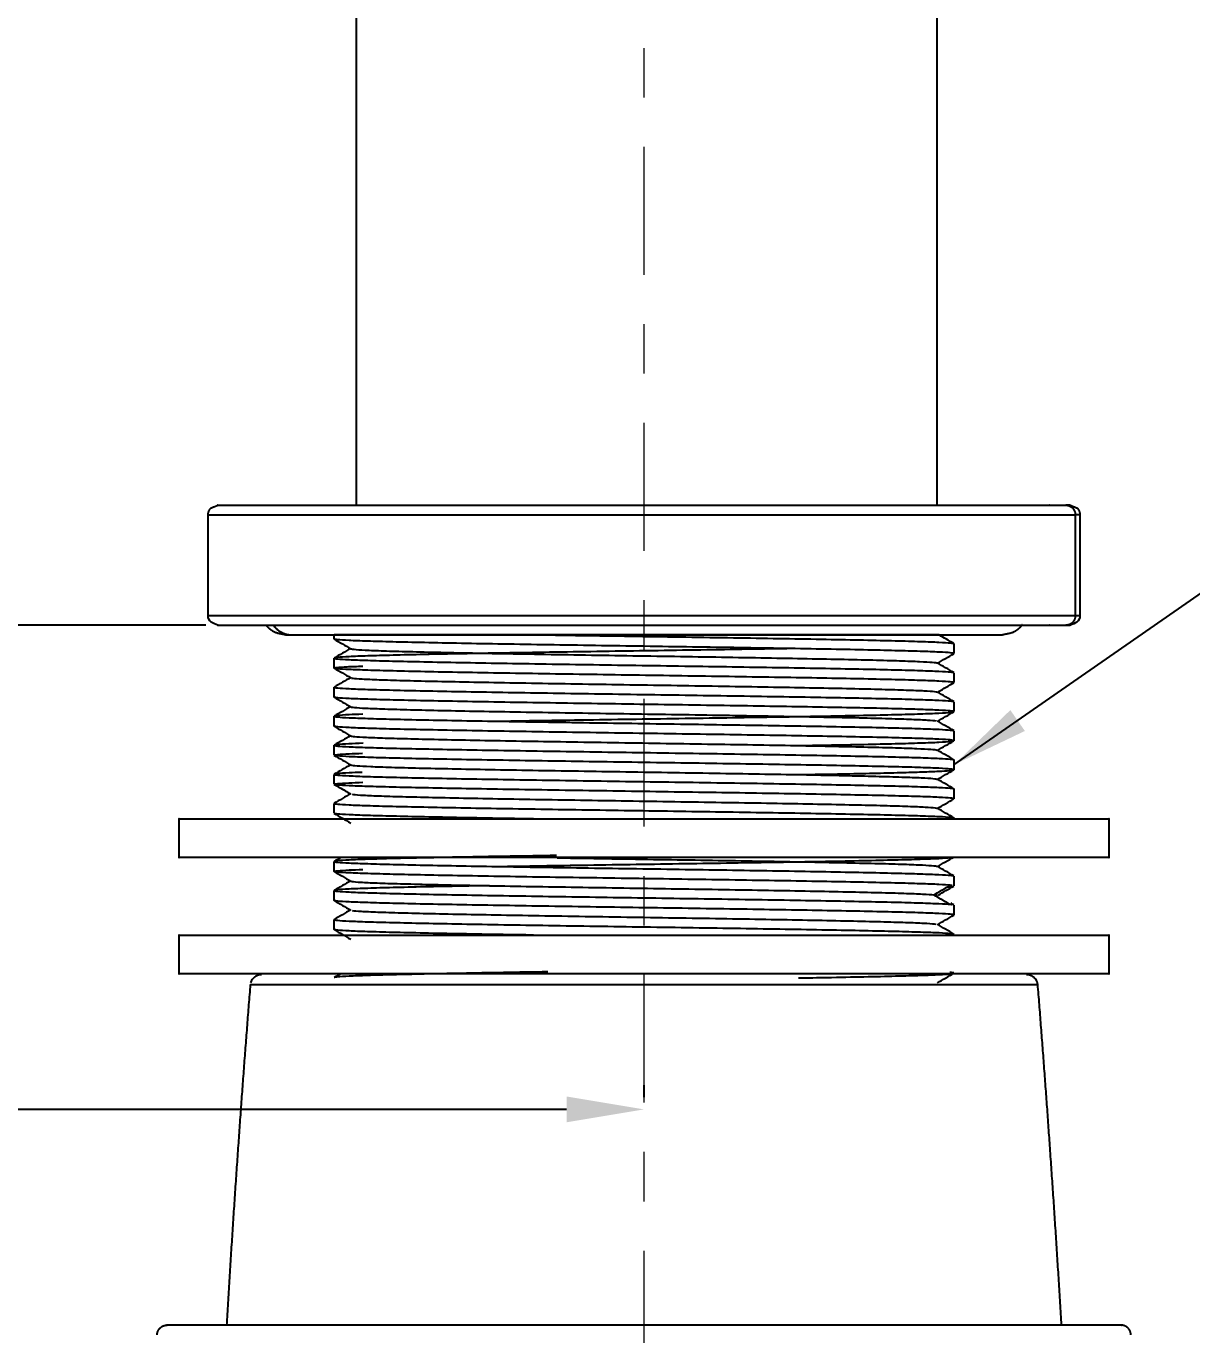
# Model space of a CAD drawing. Extents: x 14141 to 14735, y -16276 to -15436.
# Drawn here: x 14599.6 to 14659.8, y -16032.3 to -15964.7 of the extents above; entities that cross this region are included whole.
import ezdxf

# ---------------------------------------------------------------- set-up
doc = ezdxf.new("R2010")
doc.units = 0
doc.header["$MEASUREMENT"] = 0
doc.linetypes.add('CENTER', pattern=[47.5, 22, -8.5, 8.5, -8.5])
doc.linetypes.add('CENTER2', pattern=[28.575, 19.05, -3.175, 3.175, -3.175])
doc.layers.get('0').update_dxf_attribs({"linetype": 'CONTINUOUS'})
doc.layers.get('Defpoints').update_dxf_attribs({"linetype": 'CONTINUOUS'})
doc.layers.add('CENTER', color=1, linetype='CENTER2')
doc.layers.add('DIM', color=3, linetype='CONTINUOUS')
doc.styles.get("Standard").update_dxf_attribs({"font": 'Gulim.ttf'})
doc.dimstyles.new('사본(2) STANDARD', dxfattribs={"dimscale": 0, "dimtxt": 4, "dimasz": 4, "dimexe": 1.25, "dimexo": 0.625, "dimgap": 1.5, "dimtad": 3, "dimtih": 1, "dimtoh": 1, "dimdec": 1, "dimzin": 9, "dimdsep": 46, "dimtxsty": 'Standard', "dimcen": 0, "dimclrd": 3, "dimclre": 3, "dimclrt": 4, "dimadec": 0, "dimazin": 0, "dimtfac": 1, "dimtdec": 1, "dimtmove": 0, "dimatfit": 3, "dimfxl": 1.25, "dimtfill": 1, "dimtolj": 1, "dimtzin": 0, "dimarcsym": 0})

# ---------------------------------------------------------------- blocks, each defined once
blk = doc.blocks.new('*D18')
at = {"layer": 'Defpoints', "color": 0, "transparency": 16777216}
for p in [(14494.912, -15751.338), (14494.912, -16020.642), (14631.533, -16020.642)]:
    blk.add_point(p, dxfattribs=at)
at = {"layer": 'DIM', "color": 3, "lineweight": -2, "transparency": 16777216}
for p, q in [((14494.912, -15751.963), (14494.912, -16021.892)), ((14631.533, -16020.017), (14631.533, -16019.392)), ((14498.912, -16020.642), (14555.091, -16020.642)), ((14627.533, -16020.642), (14571.353, -16020.642))]:
    blk.add_line(p, q, dxfattribs=at)
at = {"layer": 'DIM', "color": 3, "transparency": 16777216}
for points in [[(14498.912, -16019.976), (14498.912, -16021.309), (14494.912, -16020.642)], [(14627.533, -16019.976), (14627.533, -16021.309), (14631.533, -16020.642)]]:
    blk.add_solid(points, dxfattribs=at)
at = {"layer": 'DIM', "color": 4, "transparency": 16777216, "insert": (14563.222, -16020.642), "char_height": 4, "attachment_point": 5, "bg_fill": 3, "box_fill_scale": 1.25, "bg_fill_color": 256, "bg_fill_true_color": 13158600, "bg_fill_transparency": 0}
blk.add_mtext('\\A1;136.6', dxfattribs=at)
blk = doc.blocks.new('*D26')
at = {"layer": 'Defpoints', "color": 0, "transparency": 16777216}
for p in [(14357.53, -15751.338), (14494.912, -15751.338), (14609.533, -15995.642)]:
    blk.add_point(p, dxfattribs=at)
at = {"layer": 'DIM', "color": 3, "lineweight": -2, "transparency": 16777216}
for p, q in [((14494.287, -15751.338), (14356.28, -15751.338)), ((14357.53, -15755.338), (14357.53, -15869.937)), ((14357.53, -15991.642), (14357.53, -15877.044)), ((14608.908, -15995.642), (14356.28, -15995.642))]:
    blk.add_line(p, q, dxfattribs=at)
at = {"layer": 'DIM', "color": 3, "transparency": 16777216}
for points in [[(14356.863, -15755.338), (14358.196, -15755.338), (14357.53, -15751.338)], [(14356.863, -15991.642), (14358.196, -15991.642), (14357.53, -15995.642)]]:
    blk.add_solid(points, dxfattribs=at)
at = {"layer": 'DIM', "color": 4, "transparency": 16777216, "insert": (14357.53, -15873.49), "char_height": 4, "attachment_point": 5, "bg_fill": 3, "box_fill_scale": 1.25, "bg_fill_color": 256, "bg_fill_true_color": 13158600, "bg_fill_transparency": 0}
blk.add_mtext('\\A1;244.3', dxfattribs=at)
blk = doc.blocks.new('*D27')
at = {"layer": 'Defpoints', "color": 0, "transparency": 16777216}
for p in [(14381.015, -15995.642), (14631.533, -16045.642), (14631.533, -16045.642)]:
    blk.add_point(p, dxfattribs=at)
at = {"layer": 'DIM', "color": 3, "lineweight": -2, "transparency": 16777216}
for p, q in [((14381.015, -15996.267), (14381.015, -16046.892)), ((14631.533, -16045.017), (14631.533, -16044.392)), ((14385.015, -16045.642), (14497.927, -16045.642)), ((14627.533, -16045.642), (14514.621, -16045.642))]:
    blk.add_line(p, q, dxfattribs=at)
at = {"layer": 'DIM', "color": 3, "transparency": 16777216}
for points in [[(14385.015, -16044.976), (14385.015, -16046.309), (14381.015, -16045.642)], [(14627.533, -16044.976), (14627.533, -16046.309), (14631.533, -16045.642)]]:
    blk.add_solid(points, dxfattribs=at)
at = {"layer": 'DIM', "color": 4, "transparency": 16777216, "insert": (14506.274, -16045.642), "char_height": 4, "attachment_point": 5, "bg_fill": 3, "box_fill_scale": 1.25, "bg_fill_color": 256, "bg_fill_true_color": 13158600, "bg_fill_transparency": 0}
blk.add_mtext('\\A1;250.5', dxfattribs=at)
blk = doc.blocks.new('*D29')
at = {"layer": 'Defpoints', "color": 0, "transparency": 16777216}
for p in [(14536.11, -15662.97), (14631.533, -15803.724), (14514.772, -15848.377), (14381.015, -15995.642), (14631.533, -16063.041)]:
    blk.add_point(p, dxfattribs=at)
at = {"layer": 'DIM', "color": 3, "lineweight": -2, "transparency": 16777216}
for start, end in [(245.56749, 256.73687), (258.26551, 269.43715)]:
    blk.add_arc((14631.533, -15458.29), 407.187, start, end, dxfattribs=at)
at = {"layer": 'DIM', "color": 3, "transparency": 16777216}
for points in [[(14462.833, -15829.619), (14463.391, -15828.407), (14459.478, -15827.341)], [(14627.536, -15864.791), (14627.53, -15866.124), (14631.533, -15865.477)]]:
    blk.add_solid(points, dxfattribs=at)
at = {"layer": 'DIM', "color": 4, "transparency": 16777216, "insert": (14543.418, -15855.828), "char_height": 4, "attachment_point": 5, "bg_fill": 3, "box_fill_scale": 1.25, "bg_fill_color": 256, "bg_fill_true_color": 13158600, "bg_fill_transparency": 0}
blk.add_mtext('\\A1;25°', dxfattribs=at)

msp = doc.modelspace()

# ---------------------------------------------------------------- linework, layer by layer
at = {"lineweight": -3}
msp.add_line((14613.033, -15996.142), (14650.033, -15996.142), dxfattribs=at)
for points, degree in [([(14616.681, -15807.372), (14616.674, -15898.406), (14616.667, -15989.441)], 2), ([(14646.667, -15989.444), (14646.674, -15898.409), (14646.681, -15807.374)], 2), ([(14609.033, -15995.142), (14609.033, -15992.542), (14609.033, -15989.942)], 2), ([(14653.795, -15989.942), (14653.795, -15992.542), (14653.795, -15995.142)], 2), ([(14654.033, -15989.942), (14654.033, -15992.542), (14654.033, -15995.142)], 2), ([(14647.527, -15996.585), (14647.272, -15996.437), (14647.017, -15996.29), (14646.762, -15996.142)], 3), ([(14646.492, -16009.56), (14646.914, -16009.313), (14647.336, -16009.067)], 2), ([(14647.446, -16009.079), (14647.416, -16009.075), (14647.38, -16009.071), (14647.336, -16009.067)], 3), ([(14646.492, -16009.56), (14646.595, -16009.57), (14646.655, -16009.58), (14646.673, -16009.591)], 3), ([(14646.492, -16009.56), (14646.914, -16009.807), (14647.336, -16010.053)], 2), ([(14647.336, -16010.053), (14647.38, -16010.057), (14647.416, -16010.061), (14647.446, -16010.065)], 3), ([(14646.655, -16011.111), (14646.654, -16011.111), (14646.653, -16011.111), (14646.652, -16011.111)], 3), ([(14646.673, -16014.104), (14646.958, -16013.939), (14647.243, -16013.775), (14647.528, -16013.61)], 3)]:
    msp.add_open_spline(points, degree=degree, dxfattribs=at)
for points, weights, degree, knots in [([(14609.033, -15989.942), (14609.033, -15989.812), (14609.082, -15989.686), (14609.18, -15989.589), (14609.268, -15989.552), (14609.445, -15989.479), (14609.533, -15989.442)], [0.945818916246, 0.853477600648, 0.807306942849, 0.807306942849, 0.807306942849, 0.807306942849, 0.807306942849], 3, [0, 0, 0, 0, 0.402872, 0.402872, 0.402872, 0.7855554, 0.7855554, 0.7855554, 0.7855554]), ([(14609.533, -15989.442), (14609.533, -15989.442), (14629.932, -15989.442), (14650.331, -15989.442), (14653.3, -15989.442)], [1, 0.732386940798, 1, 0.732386940798, 1], 2, [3.20521, 3.20521, 3.20521, 36.160124, 36.160124, 69.115038, 69.115038, 69.115038]), ([(14616.667, -15989.441), (14616.667, -15989.441), (14631.667, -15989.442), (14646.667, -15989.444), (14646.667, -15989.444)], [1, 0.707106781187, 1, 0.707106781187, 1], 2, [-47.12389, -47.12389, -47.12389, -23.561945, -23.561945, 0, 0, 0]), ([(14653.533, -15989.442), (14653.622, -15989.479), (14653.798, -15989.552), (14653.887, -15989.589), (14653.984, -15989.686), (14654.033, -15989.812), (14654.033, -15989.942)], [1, 1, 1, 1, 1, 1.05719095842, 1.17157287525], 3, [0, 0, 0, 0, 0.3826834, 0.3826834, 0.3826834, 0.7855554, 0.7855554, 0.7855554, 0.7855554]), ([(14609.033, -15989.942), (14609.033, -15989.942), (14628.267, -15989.942), (14650.528, -15989.942), (14653.795, -15989.942)], [0.947197709399, 0.736447058658, 1, 0.707106781187, 1], 2, [3.558878, 3.558878, 3.558878, 34.654633, 34.654633, 69.212152, 69.212152, 69.212152]), ([(14609.033, -15995.142), (14609.033, -15995.142), (14628.267, -15995.142), (14650.528, -15995.142), (14653.795, -15995.142)], [0.947197709399, 0.736447058658, 1, 0.707106781187, 1], 2, [-67.145394, -67.145394, -67.145394, -35.342917, -35.342917, 0, 0, 0]), ([(14651.048, -15995.622), (14651.009, -15995.677), (14650.965, -15995.728), (14650.917, -15995.776), (14650.796, -15995.897), (14650.652, -15995.992), (14650.378, -15996.077), (14650.148, -15996.12), (14650.033, -15996.142)], [0.801561406769, 0.798068189225, 0.796321580454, 0.796321580454, 0.796321580454, 0.796321580454, 0.796321580454, 0.796321580454, 0.796321580454], 3, [0.809939, 0.809939, 0.809939, 0.809939, 1.00718, 1.00718, 1.00718, 1.589274, 1.589274, 1.988466, 1.988466, 1.988466, 1.988466]), ([(14609.533, -15995.642), (14609.533, -15995.642), (14629.932, -15995.642), (14650.331, -15995.642), (14653.3, -15995.642)], [1, 0.732386940798, 1, 0.732386940798, 1], 2, [-65.909829, -65.909829, -65.909829, -32.954914, -32.954914, 0, 0, 0]), ([(14613.033, -15996.142), (14612.918, -15996.12), (14612.688, -15996.077), (14612.414, -15995.992), (14612.27, -15995.897), (14612.149, -15995.776), (14612.107, -15995.734), (14612.069, -15995.69), (14612.033, -15995.642)], [1, 1, 1, 1, 1, 1, 1, 1.00168354463, 1.00505063388], 3, [0, 0, 0, 0, 0.399192, 0.399192, 0.981286, 0.981286, 0.981286, 1.154091, 1.154091, 1.154091, 1.154091])]:
    msp.add_rational_spline(points, weights, degree=degree, knots=knots, dxfattribs=at)
for points, weights in [([(14653.533, -15989.442), (14653.533, -15989.442), (14653.3, -15989.442)], [1, 0.997347927198, 1]), ([(14653.3, -15989.442), (14653.795, -15989.442), (14653.795, -15989.942)], [1, 0.707106781187, 1]), ([(14654.033, -15989.942), (14654.033, -15989.942), (14653.795, -15989.942)], [0.947197709399, 0.970659722528, 1]), ([(14653.795, -15995.142), (14653.795, -15995.642), (14653.3, -15995.642)], [1, 0.707106781187, 1]), ([(14653.795, -15995.142), (14654.033, -15995.142), (14654.033, -15995.142)], [1, 0.970659722528, 0.947197709399]), ([(14612.397, -15995.642), (14612.762, -15996.139), (14613.372, -15996.142)], [0.857864376269, 0.828606347388, 0.997918278704]), ([(14653.3, -15995.642), (14653.533, -15995.642), (14653.533, -15995.642)], [1, 0.997347927198, 1])]:
    msp.add_rational_spline(points, weights, degree=2, dxfattribs=at)
for points, knots in [([(14609.533, -15995.642), (14609.445, -15995.606), (14609.268, -15995.533), (14609.086, -15995.402), (14609.033, -15995.275), (14609.033, -15995.142)], [0, 0, 0, 0, 0.327122, 0.327122, 0.7812821, 0.7812821, 0.7812821, 0.7812821]), ([(14654.033, -15995.142), (14654.033, -15995.275), (14653.981, -15995.402), (14653.801, -15995.531), (14653.634, -15995.6), (14653.543, -15995.638)], [0, 0, 0, 0, 0.4541601, 0.4541601, 0.7692763, 0.7692763, 0.7692763, 0.7692763]), ([(14639.483, -16001.855), (14639.988, -16001.846), (14641.193, -16001.825), (14642.929, -16001.791), (14644.554, -16001.754), (14645.85, -16001.717), (14646.813, -16001.679), (14647.371, -16001.644), (14647.51, -16001.621), (14647.528, -16001.611)], [-16.865007, -16.865007, -16.865007, -16.865007, -15.126383, -12.605319, -10.084255, -7.563191, -5.042128, -2.521064, -0.420518, -0.420518, -0.420518, -0.420518]), ([(14639.498, -16003.355), (14639.795, -16003.35), (14640.725, -16003.334), (14642.196, -16003.306), (14643.776, -16003.272), (14645.105, -16003.239), (14646.172, -16003.205), (14646.947, -16003.172), (14647.398, -16003.14), (14647.512, -16003.12), (14647.528, -16003.11)], [-16.831119, -16.831119, -16.831119, -16.831119, -15.797889, -13.541048, -11.284206, -9.027365, -6.770524, -4.513683, -2.256841, -0.411336, -0.411336, -0.411336, -0.411336]), ([(14639.513, -16013.855), (14640.013, -16013.846), (14641.201, -16013.825), (14642.934, -16013.791), (14644.574, -16013.753), (14645.863, -16013.716), (14646.827, -16013.679), (14647.372, -16013.644), (14647.51, -16013.621), (14647.528, -16013.61)], [33.56164, 33.56164, 33.56164, 33.56164, 35.294897, 37.815961, 40.337025, 42.858089, 45.379153, 47.900217, 50.008165, 50.008165, 50.008165, 50.008165]), ([(14647.526, -16013.597), (14647.507, -16013.587), (14647.442, -16013.577), (14647.33, -16013.566), (14647.326, -16013.566)], [0.468653, 0.468653, 0.468653, 0.468653, 2.521065, 2.58928, 2.58928, 2.58928, 2.58928])]:
    msp.add_open_spline(points, degree=3, knots=knots, dxfattribs=at)
for points, degree in [([(14647.533, -15996.591), (14647.533, -15996.847), (14647.533, -15997.104)], 2), ([(14646.674, -15997.604), (14646.959, -15997.439), (14647.243, -15997.275), (14647.528, -15997.11)], 3), ([(14647.528, -15998.084), (14647.243, -15997.92), (14646.958, -15997.755), (14646.674, -15997.591)], 3), ([(14647.472, -15997.125), (14647.501, -15997.12), (14647.52, -15997.115), (14647.528, -15997.11)], 3), ([(14647.533, -15998.091), (14647.533, -15998.347), (14647.533, -15998.604)], 2), ([(14646.735, -15999.068), (14646.999, -15998.916), (14647.263, -15998.763), (14647.528, -15998.611)], 3), ([(14647.528, -15999.585), (14647.243, -15999.42), (14646.958, -15999.256), (14646.674, -15999.091)], 3), ([(14647.533, -15999.591), (14647.533, -15999.847), (14647.533, -16000.104)], 2), ([(14646.673, -16000.604), (14646.958, -16000.439), (14647.243, -16000.275), (14647.528, -16000.11)], 3), ([(14647.527, -16001.084), (14647.243, -16000.92), (14646.958, -16000.755), (14646.673, -16000.591)], 3), ([(14646.674, -16002.104), (14646.958, -16001.939), (14647.243, -16001.775), (14647.528, -16001.61)], 3), ([(14647.533, -16001.091), (14647.533, -16001.347), (14647.533, -16001.604)], 2), ([(14647.528, -16002.585), (14647.243, -16002.42), (14646.958, -16002.256), (14646.673, -16002.091)], 3), ([(14647.533, -16002.591), (14647.533, -16002.847), (14647.533, -16003.104)], 2), ([(14646.673, -16003.604), (14646.958, -16003.439), (14647.243, -16003.275), (14647.528, -16003.11)], 3), ([(14647.527, -16004.084), (14647.243, -16003.92), (14646.958, -16003.755), (14646.673, -16003.591)], 3), ([(14647.533, -16004.091), (14647.533, -16004.347), (14647.533, -16004.604)], 2), ([(14646.673, -16005.104), (14646.958, -16004.939), (14647.243, -16004.775), (14647.528, -16004.61)], 3), ([(14647.528, -16005.584), (14647.243, -16005.42), (14646.958, -16005.255), (14646.673, -16005.091)], 3), ([(14647.533, -16005.591), (14647.533, -16005.616), (14647.533, -16005.642)], 2), ([(14655.533, -16005.642), (14655.533, -16006.642), (14655.533, -16007.642)], 2), ([(14646.674, -16008.103), (14646.958, -16007.939), (14647.243, -16007.775), (14647.528, -16007.61)], 3), ([(14647.527, -16008.584), (14647.243, -16008.42), (14646.958, -16008.255), (14646.673, -16008.091)], 3), ([(14646.708, -16009.584), (14646.981, -16009.426), (14647.254, -16009.268), (14647.527, -16009.11)], 3), ([(14647.533, -16008.591), (14647.533, -16008.847), (14647.533, -16009.104)], 2), ([(14647.528, -16010.085), (14647.475, -16010.054), (14647.423, -16010.024), (14647.37, -16009.994)], 3), ([(14647.533, -16010.091), (14647.533, -16010.347), (14647.533, -16010.604)], 2), ([(14647.528, -16011.585), (14647.243, -16011.42), (14646.958, -16011.256), (14646.673, -16011.091)], 3), ([(14646.674, -16011.104), (14646.958, -16010.939), (14647.243, -16010.775), (14647.528, -16010.61)], 3), ([(14655.533, -16011.642), (14655.533, -16012.642), (14655.533, -16013.642)], 2)]:
    msp.add_open_spline(points, degree=degree)
for points, knots in [([(14647.135, -16009.158), (14647.214, -16009.152), (14647.414, -16009.137), (14647.509, -16009.121), (14647.527, -16009.111)], [46.825263, 46.825263, 46.825263, 46.825263, 47.900185, 49.996853, 49.996853, 49.996853, 49.996853]), ([(14651.858, -16014.189), (14651.855, -16014.142), (14651.843, -16014.096), (14651.826, -16014.052), (14651.806, -16014.001), (14651.777, -16013.952), (14651.742, -16013.91), (14651.704, -16013.864), (14651.659, -16013.824), (14651.609, -16013.792), (14651.555, -16013.758), (14651.494, -16013.731), (14651.432, -16013.715), (14651.381, -16013.702), (14651.328, -16013.695), (14651.276, -16013.695)], [0, 0, 0, 0, 0.1432172, 0.1432172, 0.1432172, 0.311237, 0.311237, 0.311237, 0.4904467, 0.4904467, 0.4904467, 0.686095, 0.686095, 0.686095, 0.8436884, 0.8436884, 0.8436884, 0.8436884])]:
    msp.add_open_spline(points, degree=3, knots=knots)
msp.add_rational_spline([(14653.086, -16031.785), (14652.544, -16022.729), (14651.858, -16014.189)], [0.885204992467, 0.875321584899, 0.868524332197], degree=2)
msp.add_rational_spline([(14656.663, -16032.282), (14656.661, -16032.077), (14656.516, -16031.932), (14656.369, -16031.785), (14656.161, -16031.785)], [0.995895694351, 0.853553390593, 0.853553390593, 0.853553390593, 1], degree=2, knots=[0.0058748, 0.0058748, 0.0058748, 0.4162846, 0.4162846, 0.8325693, 0.8325693, 0.8325693])
at = {"layer": 'CENTER', "color": 1, "linetype": 'CENTER', "lineweight": 13, "ltscale": 0.3}
msp.add_line((14631.533, -16063.041), (14631.533, -15803.724), dxfattribs=at)

# ---------------------------------------------------------------- leaders
at = {"layer": 'DIM'}
msp.add_leader([(14647.533, -16002.847), (14664.558, -15991.002), (14690.457, -15991.002)], dimstyle='사본(2) STANDARD', override={"dimscale": 1, "dimtad": 0}, dxfattribs=at)

# ---------------------------------------------------------------- next in the draw order: dimensions: what is measured, and where the dimension line sits
dim = msp.add_linear_dim(base=(14494.912, -16020.642), p1=(14631.533, -16020.642), p2=(14494.912, -15751.338), angle=180, dimstyle='사본(2) STANDARD', override={"dimscale": 1, "dimtad": 0}, dxfattribs=at)
dim.commit()
dim.dimension.update_dxf_attribs({"geometry": '*D18', "text_midpoint": (14563.222, -16020.642)})

# ---------------------------------------------------------------- next in the draw order: dimensions: what is measured, and where the dimension line sits
dim = msp.add_linear_dim(base=(14357.53, -15751.338), p1=(14609.533, -15995.642), p2=(14494.912, -15751.338), angle=90, dimstyle='사본(2) STANDARD', override={"dimscale": 1, "dimtad": 0}, dxfattribs=at)
dim.commit()
dim.dimension.update_dxf_attribs({"geometry": '*D26', "text_midpoint": (14357.53, -15873.49)})

# ---------------------------------------------------------------- next in the draw order: dimensions: what is measured, and where the dimension line sits
dim = msp.add_linear_dim(base=(14631.533, -16045.642), p1=(14381.015, -15995.642), p2=(14631.533, -16045.642), angle=180, dimstyle='사본(2) STANDARD', override={"dimscale": 1, "dimtad": 0}, dxfattribs=at)
dim.commit()
dim.dimension.update_dxf_attribs({"geometry": '*D27', "text_midpoint": (14506.274, -16045.642)})

# ---------------------------------------------------------------- next in the draw order: linework, layer by layer
msp.add_line((14646.762, -15996.142), (14615.533, -15996.142))
at = {"lineweight": -3}
for points, degree in [([(14615.533, -15996.354), (14615.533, -15996.248), (14615.533, -15996.142)], 2), ([(14615.539, -15996.36), (14615.824, -15996.525), (14616.108, -15996.689), (14616.393, -15996.854)], 3), ([(14615.533, -15999.354), (14615.533, -15999.352), (14615.536, -15999.349), (14615.541, -15999.347)], 3), ([(14615.533, -16005.354), (14615.533, -16005.352), (14615.535, -16005.35), (14615.538, -16005.348)], 3), ([(14616.417, -16008.862), (14616.469, -16008.875), (14616.705, -16008.901), (14617.456, -16008.94), (14618.57, -16008.979), (14620.024, -16009.017), (14621.775, -16009.056), (14623.783, -16009.095), (14625.995, -16009.133), (14628.357, -16009.172), (14630.805, -16009.211), (14633.247, -16009.249), (14635.668, -16009.288), (14637.991, -16009.327), (14640.137, -16009.366), (14642.065, -16009.405), (14643.684, -16009.443), (14645.005, -16009.482), (14645.974, -16009.521), (14646.364, -16009.547), (14646.492, -16009.56)], 3), ([(14615.533, -16009.341), (14615.533, -16009.353), (14615.663, -16009.378), (14616.255, -16009.416), (14617.23, -16009.453), (14618.533, -16009.49), (14620.151, -16009.528), (14622.086, -16009.565), (14624.261, -16009.603), (14626.58, -16009.641), (14629.011, -16009.678), (14631.501, -16009.715), (14634.024, -16009.753), (14636.47, -16009.79), (14638.802, -16009.828), (14640.962, -16009.865), (14642.891, -16009.903), (14644.519, -16009.94), (14645.841, -16009.978), (14646.817, -16010.016), (14647.206, -16010.041), (14647.336, -16010.053)], 3), ([(14616.476, -16010.373), (14616.565, -16010.386), (14616.874, -16010.412), (14617.73, -16010.451), (14618.949, -16010.49), (14620.506, -16010.529), (14622.333, -16010.567), (14624.401, -16010.606), (14626.683, -16010.645), (14629.094, -16010.684), (14631.564, -16010.723), (14634.023, -16010.761), (14636.424, -16010.8), (14638.676, -16010.839), (14640.76, -16010.878), (14642.605, -16010.917), (14644.149, -16010.956), (14645.365, -16010.995), (14646.202, -16011.033), (14646.507, -16011.059), (14646.594, -16011.072)], 3), ([(14615.871, -16013.642), (14615.76, -16013.706), (14615.649, -16013.77), (14615.539, -16013.834)], 3)]:
    msp.add_open_spline(points, degree=degree, dxfattribs=at)
for points, knots in [([(14626.71, -15996.142), (14626.826, -15996.144), (14626.941, -15996.146), (14627.056, -15996.148), (14627.062, -15996.148), (14627.068, -15996.148), (14627.074, -15996.148), (14627.686, -15996.158), (14629.126, -15996.18), (14631.473, -15996.215), (14634.021, -15996.253), (14636.46, -15996.29), (14638.788, -15996.327), (14640.975, -15996.365), (14642.92, -15996.404), (14644.55, -15996.441), (14645.845, -15996.478), (14646.813, -15996.515), (14647.371, -15996.551), (14647.51, -15996.574), (14647.528, -15996.584)], [-30.038679, -30.038679, -30.038679, -30.038679, -29.675797, -29.675797, -29.675797, -29.656991, -29.656991, -29.656991, -27.731685, -25.210622, -22.68956, -20.168498, -17.647436, -15.126373, -12.605311, -10.084249, -7.563187, -5.042124, -2.521062, -0.419287, -0.419287, -0.419287, -0.419287]), ([(14639.085, -15996.848), (14639.019, -15996.849), (14638.216, -15996.863), (14636.602, -15996.889), (14634.166, -15996.926), (14631.622, -15996.964), (14629.086, -15997.002), (14626.64, -15997.039), (14624.306, -15997.077), (14622.108, -15997.115), (14620.154, -15997.153), (14618.521, -15997.191), (14617.224, -15997.228), (14616.253, -15997.265), (14615.695, -15997.301), (14615.556, -15997.324), (14615.538, -15997.335)], [17.420365, 17.420365, 17.420365, 17.420365, 17.647437, 20.1685, 22.689562, 25.210625, 27.731687, 30.25275, 32.773812, 35.294875, 37.815937, 40.337, 42.858062, 45.379125, 47.900187, 50.010385, 50.010385, 50.010385, 50.010385]), ([(14647.533, -15997.104), (14647.533, -15997.092), (14647.403, -15997.067), (14646.811, -15997.029), (14645.838, -15996.991), (14644.54, -15996.955), (14642.92, -15996.917), (14640.981, -15996.879), (14638.799, -15996.841), (14636.48, -15996.804), (14634.045, -15996.767), (14631.545, -15996.729), (14629.014, -15996.692), (14626.57, -15996.654), (14624.232, -15996.617), (14622.072, -15996.579), (14620.146, -15996.541), (14618.502, -15996.503), (14617.211, -15996.467), (14616.242, -15996.429), (14615.695, -15996.394), (14615.557, -15996.371), (14615.539, -15996.361)], [0, 0, 0, 0, 2.521065, 5.042129, 7.563194, 10.084259, 12.605324, 15.126388, 17.647453, 20.168518, 22.689582, 25.210647, 27.731712, 30.252776, 32.773841, 35.294906, 37.815971, 40.337035, 42.8581, 45.379165, 47.900229, 49.995206, 49.995206, 49.995206, 49.995206]), ([(14616.396, -15996.856), (14616.425, -15996.869), (14616.618, -15996.894), (14617.285, -15996.933), (14618.339, -15996.972), (14619.744, -15997.011), (14621.449, -15997.049), (14623.406, -15997.088), (14625.576, -15997.126), (14627.899, -15997.165), (14630.33, -15997.203), (14632.814, -15997.242), (14635.25, -15997.281), (14637.595, -15997.32), (14639.743, -15997.358), (14641.683, -15997.397), (14643.394, -15997.436), (14644.784, -15997.475), (14645.824, -15997.514), (14646.476, -15997.552), (14646.652, -15997.578), (14646.674, -15997.591)], [278.62349, 278.62349, 278.62349, 278.62349, 281.089185, 283.554879, 286.020574, 288.486269, 290.951963, 293.417658, 295.883352, 298.349047, 300.814742, 303.280436, 305.746131, 308.211825, 310.67752, 313.143215, 315.608909, 318.074604, 320.540298, 323.005993, 325.44206, 325.44206, 325.44206, 325.44206]), ([(14615.533, -15997.341), (14615.533, -15997.353), (14615.665, -15997.378), (14616.248, -15997.415), (14617.217, -15997.453), (14618.498, -15997.489), (14620.122, -15997.527), (14622.022, -15997.564), (14624.153, -15997.602), (14626.469, -15997.639), (14628.903, -15997.676), (14631.437, -15997.714), (14633.952, -15997.752), (14636.406, -15997.789), (14638.745, -15997.827), (14640.948, -15997.865), (14642.904, -15997.903), (14644.537, -15997.941), (14645.84, -15997.978), (14646.815, -15998.015), (14647.372, -15998.051), (14647.51, -15998.074), (14647.528, -15998.084)], [0, 0, 0, 0, 2.521064, 5.042128, 7.563192, 10.084256, 12.60532, 15.126385, 17.647449, 20.168513, 22.689577, 25.210641, 27.731705, 30.252769, 32.773833, 35.294897, 37.815961, 40.337025, 42.858089, 45.379154, 47.900218, 50.004902, 50.004902, 50.004902, 50.004902]), ([(14647.533, -15998.604), (14647.533, -15998.592), (14647.402, -15998.567), (14646.81, -15998.529), (14645.836, -15998.491), (14644.545, -15998.455), (14642.924, -15998.417), (14641.02, -15998.38), (14638.859, -15998.342), (14636.544, -15998.305), (14634.106, -15998.268), (14631.604, -15998.23), (14629.1, -15998.193), (14626.643, -15998.155), (14624.303, -15998.118), (14622.11, -15998.08), (14620.175, -15998.042), (14618.534, -15998.004), (14617.23, -15997.967), (14616.252, -15997.929), (14615.695, -15997.894), (14615.557, -15997.871), (14615.539, -15997.861)], [-50.421317, -50.421317, -50.421317, -50.421317, -47.900251, -45.379185, -42.858119, -40.337054, -37.815988, -35.294922, -32.773856, -30.25279, -27.731724, -25.210658, -22.689593, -20.168527, -17.647461, -15.126395, -12.605329, -10.084263, -7.563198, -5.042132, -2.521066, -0.423451, -0.423451, -0.423451, -0.423451]), ([(14615.533, -15998.84), (14615.533, -15998.853), (14615.664, -15998.878), (14616.256, -15998.916), (14617.23, -15998.953), (14618.522, -15998.99), (14620.142, -15999.027), (14622.049, -15999.065), (14624.213, -15999.103), (14626.529, -15999.14), (14628.967, -15999.177), (14631.466, -15999.214), (14633.973, -15999.252), (14636.428, -15999.289), (14638.768, -15999.327), (14640.96, -15999.365), (14642.891, -15999.403), (14644.534, -15999.441), (14645.837, -15999.478), (14646.815, -15999.516), (14647.372, -15999.551), (14647.51, -15999.574), (14647.528, -15999.585)], [-50.421321, -50.421321, -50.421321, -50.421321, -47.900255, -45.379189, -42.858123, -40.337057, -37.815991, -35.294925, -32.773859, -30.252792, -27.731726, -25.21066, -22.689594, -20.168528, -17.647462, -15.126396, -12.60533, -10.084264, -7.563198, -5.042132, -2.521066, -0.411646, -0.411646, -0.411646, -0.411646]), ([(14616.435, -15998.366), (14616.499, -15998.379), (14616.764, -15998.405), (14617.553, -15998.444), (14618.705, -15998.483), (14620.18, -15998.521), (14621.971, -15998.56), (14624.022, -15998.599), (14626.268, -15998.638), (14628.649, -15998.677), (14631.1, -15998.715), (14633.558, -15998.754), (14635.961, -15998.793), (14638.252, -15998.831), (14640.367, -15998.87), (14642.252, -15998.909), (14643.86, -15998.948), (14645.121, -15998.986), (14646.043, -15999.024), (14646.538, -15999.059), (14646.658, -15999.082), (14646.674, -15999.091)], [12.328473, 12.328473, 12.328473, 12.328473, 14.794168, 17.259862, 19.725557, 22.191251, 24.656946, 27.122641, 29.588335, 32.05403, 34.519724, 36.985419, 39.451114, 41.916808, 44.382503, 46.848197, 49.313892, 51.779587, 54.245281, 56.710976, 58.462239, 58.462239, 58.462239, 58.462239]), ([(14647.533, -16000.104), (14647.533, -16000.092), (14647.401, -16000.067), (14646.818, -16000.03), (14645.849, -15999.992), (14644.567, -15999.955), (14642.942, -15999.918), (14641.043, -15999.881), (14638.911, -15999.843), (14636.596, -15999.806), (14634.161, -15999.769), (14631.628, -15999.731), (14629.116, -15999.693), (14626.661, -15999.656), (14624.322, -15999.618), (14622.119, -15999.58), (14620.163, -15999.542), (14618.531, -15999.504), (14617.226, -15999.467), (14616.252, -15999.429), (14615.694, -15999.394), (14615.556, -15999.371), (14615.538, -15999.36)], [0, 0, 0, 0, 2.521064, 5.042128, 7.563192, 10.084257, 12.605321, 15.126385, 17.647449, 20.168513, 22.689577, 25.210642, 27.731706, 30.25277, 32.773834, 35.294898, 37.815962, 40.337026, 42.858091, 45.379155, 47.900219, 50.009525, 50.009525, 50.009525, 50.009525]), ([(14615.533, -16000.341), (14615.533, -16000.353), (14615.664, -16000.378), (14616.256, -16000.416), (14617.229, -16000.453), (14618.527, -16000.49), (14620.146, -16000.527), (14622.084, -16000.565), (14624.266, -16000.603), (14626.585, -16000.641), (14629.02, -16000.678), (14631.518, -16000.715), (14634.048, -16000.753), (14636.493, -16000.79), (14638.831, -16000.828), (14640.993, -16000.866), (14642.919, -16000.903), (14644.563, -16000.941), (14645.854, -16000.978), (14646.824, -16001.016), (14647.371, -16001.051), (14647.509, -16001.074), (14647.527, -16001.084)], [0, 0, 0, 0, 2.521065, 5.042129, 7.563194, 10.084259, 12.605323, 15.126388, 17.647453, 20.168517, 22.689582, 25.210647, 27.731711, 30.252776, 32.773841, 35.294905, 37.81597, 40.337035, 42.858099, 45.379164, 47.900228, 49.995492, 49.995492, 49.995492, 49.995492]), ([(14616.393, -15999.854), (14616.406, -15999.861), (14616.506, -15999.882), (14616.939, -15999.916), (14617.824, -15999.954), (14619.065, -15999.993), (14620.63, -16000.031), (14622.49, -16000.07), (14624.585, -16000.109), (14626.847, -16000.147), (14629.255, -16000.186), (14631.72, -16000.225), (14634.176, -16000.264), (14636.561, -16000.303), (14638.781, -16000.341), (14640.859, -16000.38), (14642.688, -16000.419), (14644.219, -16000.458), (14645.405, -16000.496), (14646.229, -16000.535), (14646.523, -16000.561), (14646.605, -16000.573)], [107.016699, 107.016699, 107.016699, 107.016699, 108.490563, 110.956257, 113.421952, 115.887646, 118.353341, 120.819036, 123.28473, 125.750425, 128.216119, 130.681814, 133.147509, 135.613203, 138.078898, 140.544592, 143.010287, 145.475982, 147.941676, 150.407371, 152.873065, 152.873065, 152.873065, 152.873065]), ([(14623.882, -16000.596), (14624.909, -16000.58), (14625.937, -16000.564), (14626.965, -16000.548), (14626.97, -16000.548), (14626.976, -16000.548), (14626.982, -16000.548), (14627.615, -16000.538), (14629.076, -16000.516), (14631.442, -16000.481), (14633.977, -16000.443), (14636.423, -16000.405), (14638.758, -16000.368), (14640.957, -16000.33), (14642.912, -16000.291), (14644.545, -16000.254), (14645.842, -16000.217), (14646.814, -16000.179), (14647.371, -16000.144), (14647.51, -16000.121), (14647.528, -16000.11)], [17.439292, 17.439292, 17.439292, 17.439292, 20.677254, 20.677254, 20.677254, 20.695725, 20.695725, 20.695725, 22.689562, 25.210625, 27.731687, 30.25275, 32.773812, 35.294875, 37.815937, 40.337, 42.858062, 45.379125, 47.900187, 50.00684, 50.00684, 50.00684, 50.00684]), ([(14647.533, -16001.604), (14647.533, -16001.592), (14647.402, -16001.567), (14646.819, -16001.53), (14645.859, -16001.492), (14644.574, -16001.455), (14642.948, -16001.418), (14641.027, -16001.38), (14638.895, -16001.343), (14636.581, -16001.306), (14634.145, -16001.268), (14631.597, -16001.23), (14629.05, -16001.192), (14626.611, -16001.155), (14624.282, -16001.118), (14622.093, -16001.079), (14620.147, -16001.041), (14618.517, -16001.004), (14617.222, -16000.967), (14616.253, -16000.929), (14615.696, -16000.894), (14615.557, -16000.871), (14615.539, -16000.861)], [-50.421246, -50.421246, -50.421246, -50.421246, -47.900184, -45.379122, -42.858059, -40.336997, -37.815935, -35.294872, -32.77381, -30.252748, -27.731685, -25.210623, -22.689561, -20.168498, -17.647436, -15.126374, -12.605312, -10.084249, -7.563187, -5.042125, -2.521062, -0.423101, -0.423101, -0.423101, -0.423101]), ([(14616.393, -16001.354), (14616.412, -16001.365), (14616.559, -16001.389), (14617.142, -16001.426), (14618.117, -16001.464), (14619.447, -16001.503), (14621.101, -16001.542), (14623.028, -16001.581), (14625.183, -16001.619), (14627.503, -16001.658), (14629.933, -16001.697), (14632.371, -16001.735), (14634.821, -16001.774), (14637.18, -16001.813), (14639.392, -16001.852), (14641.398, -16001.891), (14643.129, -16001.929), (14644.571, -16001.968), (14645.673, -16002.007), (14646.395, -16002.046), (14646.615, -16002.072), (14646.658, -16002.085)], [202.54655, 202.54655, 202.54655, 202.54655, 204.652652, 207.118347, 209.584041, 212.049736, 214.515431, 216.981125, 219.44682, 221.912514, 224.378209, 226.843904, 229.309598, 231.775293, 234.240987, 236.706682, 239.172377, 241.638071, 244.103766, 246.56946, 249.035155, 249.035155, 249.035155, 249.035155]), ([(14615.533, -16001.841), (14615.533, -16001.853), (14615.663, -16001.878), (14616.253, -16001.915), (14617.22, -16001.953), (14618.512, -16001.99), (14620.14, -16002.027), (14622.084, -16002.065), (14624.27, -16002.103), (14626.593, -16002.141), (14629.021, -16002.178), (14631.553, -16002.216), (14634.092, -16002.254), (14636.527, -16002.291), (14638.851, -16002.328), (14640.997, -16002.366), (14642.935, -16002.404), (14644.573, -16002.442), (14645.864, -16002.479), (14646.825, -16002.516), (14647.372, -16002.551), (14647.51, -16002.574), (14647.528, -16002.585)], [-50.421301, -50.421301, -50.421301, -50.421301, -47.900236, -45.379171, -42.858106, -40.337041, -37.815976, -35.294911, -32.773845, -30.25278, -27.731715, -25.21065, -22.689585, -20.16852, -17.647455, -15.12639, -12.605325, -10.08426, -7.563195, -5.04213, -2.521065, -0.411342, -0.411342, -0.411342, -0.411342]), ([(14647.533, -16003.104), (14647.533, -16003.092), (14647.403, -16003.067), (14646.811, -16003.029), (14645.855, -16002.992), (14644.561, -16002.955), (14642.931, -16002.918), (14640.996, -16002.88), (14638.828, -16002.842), (14636.52, -16002.805), (14634.082, -16002.767), (14631.536, -16002.729), (14628.99, -16002.691), (14626.552, -16002.654), (14624.246, -16002.617), (14622.076, -16002.579), (14620.14, -16002.541), (14618.509, -16002.504), (14617.211, -16002.467), (14616.253, -16002.429), (14615.695, -16002.394), (14615.556, -16002.371), (14615.538, -16002.36)], [-50.421304, -50.421304, -50.421304, -50.421304, -47.900239, -45.379173, -42.858108, -40.337043, -37.815978, -35.294913, -32.773847, -30.252782, -27.731717, -25.210652, -22.689587, -20.168521, -17.647456, -15.126391, -12.605326, -10.084261, -7.563196, -5.04213, -2.521065, -0.40989, -0.40989, -0.40989, -0.40989]), ([(14616.404, -16002.858), (14616.443, -16002.871), (14616.651, -16002.897), (14617.361, -16002.936), (14618.446, -16002.975), (14619.876, -16003.014), (14621.589, -16003.052), (14623.551, -16003.09), (14625.767, -16003.129), (14628.132, -16003.168), (14630.588, -16003.207), (14633.061, -16003.246), (14635.486, -16003.285), (14637.801, -16003.324), (14639.952, -16003.362), (14641.882, -16003.401), (14643.544, -16003.439), (14644.897, -16003.478), (14645.894, -16003.517), (14646.494, -16003.554), (14646.653, -16003.579), (14646.673, -16003.591)], [298.349047, 298.349047, 298.349047, 298.349047, 300.814742, 303.280436, 305.746131, 308.211825, 310.67752, 313.143215, 315.608909, 318.074604, 320.540298, 323.005993, 325.471688, 327.937382, 330.403077, 332.868771, 335.334466, 337.800161, 340.265855, 342.73155, 344.96867, 344.96867, 344.96867, 344.96867]), ([(14615.533, -16003.341), (14615.533, -16003.353), (14615.664, -16003.378), (14616.255, -16003.416), (14617.212, -16003.453), (14618.507, -16003.49), (14620.136, -16003.527), (14622.073, -16003.565), (14624.244, -16003.603), (14626.552, -16003.64), (14628.99, -16003.678), (14631.536, -16003.716), (14634.081, -16003.753), (14636.517, -16003.791), (14638.822, -16003.828), (14640.99, -16003.866), (14642.927, -16003.904), (14644.559, -16003.941), (14645.856, -16003.978), (14646.814, -16004.016), (14647.371, -16004.051), (14647.509, -16004.074), (14647.528, -16004.084)], [-50.421307, -50.421307, -50.421307, -50.421307, -47.900242, -45.379177, -42.858111, -40.337046, -37.81598, -35.294915, -32.77385, -30.252784, -27.731719, -25.210654, -22.689588, -20.168523, -17.647458, -15.126392, -12.605327, -10.084261, -7.563196, -5.042131, -2.521065, -0.422744, -0.422744, -0.422744, -0.422744]), ([(14647.533, -16004.604), (14647.533, -16004.592), (14647.403, -16004.567), (14646.813, -16004.529), (14645.846, -16004.492), (14644.554, -16004.455), (14642.926, -16004.417), (14640.982, -16004.379), (14638.796, -16004.341), (14636.473, -16004.304), (14634.045, -16004.267), (14631.513, -16004.229), (14628.975, -16004.191), (14626.54, -16004.154), (14624.215, -16004.116), (14622.069, -16004.079), (14620.131, -16004.041), (14618.493, -16004.003), (14617.202, -16003.966), (14616.242, -16003.929), (14615.695, -16003.894), (14615.556, -16003.871), (14615.538, -16003.86)], [-50.421303, -50.421303, -50.421303, -50.421303, -47.900238, -45.379173, -42.858107, -40.337042, -37.815977, -35.294912, -32.773847, -30.252782, -27.731717, -25.210651, -22.689586, -20.168521, -17.647456, -15.126391, -12.605326, -10.084261, -7.563195, -5.04213, -2.521065, -0.418806, -0.418806, -0.418806, -0.418806]), ([(14616.459, -16004.37), (14616.538, -16004.383), (14616.831, -16004.409), (14617.651, -16004.448), (14618.838, -16004.486), (14620.354, -16004.525), (14622.169, -16004.564), (14624.227, -16004.603), (14626.487, -16004.641), (14628.841, -16004.68), (14631.269, -16004.718), (14633.742, -16004.757), (14636.149, -16004.796), (14638.442, -16004.835), (14640.529, -16004.873), (14642.378, -16004.912), (14643.956, -16004.95), (14645.209, -16004.989), (14646.103, -16005.028), (14646.555, -16005.061), (14646.659, -16005.083), (14646.673, -16005.091)], [32.05403, 32.05403, 32.05403, 32.05403, 34.519725, 36.985419, 39.451114, 41.916809, 44.382503, 46.848198, 49.313892, 51.779587, 54.245282, 56.710976, 59.176671, 61.642365, 64.10806, 66.573755, 69.039449, 71.505144, 73.970839, 76.436533, 77.979022, 77.979022, 77.979022, 77.979022]), ([(14615.533, -16004.841), (14615.533, -16004.853), (14615.665, -16004.878), (14616.247, -16004.915), (14617.207, -16004.953), (14618.492, -16004.989), (14620.118, -16005.027), (14622.039, -16005.065), (14624.17, -16005.102), (14626.484, -16005.139), (14628.92, -16005.176), (14631.468, -16005.215), (14634.015, -16005.252), (14636.454, -16005.29), (14638.783, -16005.327), (14640.973, -16005.365), (14642.918, -16005.403), (14644.549, -16005.441), (14645.845, -16005.478), (14646.813, -16005.515), (14647.37, -16005.551), (14647.509, -16005.574), (14647.528, -16005.584)], [-50.42125, -50.42125, -50.42125, -50.42125, -47.900188, -45.379125, -42.858063, -40.337, -37.815938, -35.294875, -32.773813, -30.25275, -27.731688, -25.210625, -22.689563, -20.1685, -17.647438, -15.126375, -12.605313, -10.08425, -7.563188, -5.042125, -2.521063, -0.423333, -0.423333, -0.423333, -0.423333]), ([(14625.823, -16005.642), (14625.293, -16005.634), (14624.003, -16005.613), (14622.074, -16005.579), (14620.148, -16005.541), (14618.504, -16005.503), (14617.213, -16005.467), (14616.242, -16005.429), (14615.699, -16005.394), (14615.56, -16005.371), (14615.54, -16005.361)], [31.069591, 31.069591, 31.069591, 31.069591, 32.773839, 35.294903, 37.815968, 40.337032, 42.858097, 45.379161, 47.900226, 49.947423, 49.947423, 49.947423, 49.947423]), ([(14627.021, -16007.534), (14626.907, -16007.535), (14625.99, -16007.55), (14624.319, -16007.577), (14622.12, -16007.615), (14620.171, -16007.653), (14618.536, -16007.69), (14617.228, -16007.728), (14616.252, -16007.765), (14615.694, -16007.801), (14615.556, -16007.824), (14615.538, -16007.834)], [29.894849, 29.894849, 29.894849, 29.894849, 30.252789, 32.773855, 35.294921, 37.815987, 40.337052, 42.858118, 45.379184, 47.90025, 50.006611, 50.006611, 50.006611, 50.006611]), ([(14623.938, -16008.097), (14624.029, -16008.096), (14624.861, -16008.082), (14626.499, -16008.055), (14628.934, -16008.018), (14631.45, -16007.981), (14633.949, -16007.943), (14636.408, -16007.906), (14638.748, -16007.868), (14640.947, -16007.83), (14642.895, -16007.792), (14644.53, -16007.754), (14645.838, -16007.717), (14646.815, -16007.679), (14647.373, -16007.644), (14647.51, -16007.621), (14647.528, -16007.61)], [-33.084681, -33.084681, -33.084681, -33.084681, -32.773853, -30.252787, -27.731722, -25.210656, -22.68959, -20.168525, -17.647459, -15.126394, -12.605328, -10.084262, -7.563197, -5.042131, -2.521066, -0.413243, -0.413243, -0.413243, -0.413243]), ([(14627.045, -16007.65), (14627.275, -16007.654), (14628.298, -16007.671), (14630.166, -16007.701), (14632.641, -16007.74), (14635.085, -16007.778), (14637.433, -16007.817), (14639.622, -16007.856), (14641.597, -16007.895), (14643.303, -16007.933), (14644.703, -16007.972), (14645.757, -16008.011), (14646.442, -16008.049), (14646.637, -16008.075), (14646.668, -16008.088)], [240.917602, 240.917602, 240.917602, 240.917602, 241.638073, 244.103767, 246.569462, 249.035157, 251.500851, 253.966546, 256.43224, 258.897935, 261.36363, 263.829324, 266.295019, 268.760713, 268.760713, 268.760713, 268.760713]), ([(14615.533, -16007.841), (14615.533, -16007.853), (14615.664, -16007.878), (14616.256, -16007.916), (14617.231, -16007.953), (14618.522, -16007.99), (14620.143, -16008.027), (14622.047, -16008.065), (14624.208, -16008.102), (14626.524, -16008.14), (14628.962, -16008.177), (14631.463, -16008.214), (14633.968, -16008.252), (14636.424, -16008.289), (14638.764, -16008.327), (14640.957, -16008.365), (14642.891, -16008.403), (14644.532, -16008.441), (14645.837, -16008.478), (14646.815, -16008.515), (14647.371, -16008.551), (14647.509, -16008.574), (14647.528, -16008.584)], [-50.421321, -50.421321, -50.421321, -50.421321, -47.900255, -45.379189, -42.858123, -40.337057, -37.815991, -35.294925, -32.773859, -30.252793, -27.731727, -25.210661, -22.689595, -20.168528, -17.647462, -15.126396, -12.60533, -10.084264, -7.563198, -5.042132, -2.521066, -0.426303, -0.426303, -0.426303, -0.426303]), ([(14647.336, -16009.067), (14647.205, -16009.054), (14646.815, -16009.029), (14645.841, -16008.992), (14644.527, -16008.954), (14642.913, -16008.917), (14641.005, -16008.88), (14638.865, -16008.842), (14636.552, -16008.805), (14634.117, -16008.768), (14631.594, -16008.73), (14629.094, -16008.693), (14626.648, -16008.656), (14624.311, -16008.618), (14622.117, -16008.58), (14620.165, -16008.542), (14618.537, -16008.504), (14617.228, -16008.467), (14616.253, -16008.429), (14615.695, -16008.394), (14615.557, -16008.371), (14615.539, -16008.36)], [-47.899997, -47.899997, -47.899997, -47.899997, -45.378945, -42.857892, -40.33684, -37.815787, -35.294735, -32.773682, -30.25263, -27.731577, -25.210525, -22.689472, -20.16842, -17.647367, -15.126315, -12.605262, -10.08421, -7.563157, -5.042105, -2.521052, -0.421692, -0.421692, -0.421692, -0.421692]), ([(14623.564, -16009.09), (14623.072, -16009.098), (14621.882, -16009.12), (14620.169, -16009.153), (14618.523, -16009.191), (14617.226, -16009.228), (14616.249, -16009.266), (14615.695, -16009.301), (14615.557, -16009.324), (14615.539, -16009.334)], [-16.816006, -16.816006, -16.816006, -16.816006, -15.126394, -12.605328, -10.084262, -7.563197, -5.042131, -2.521066, -0.420512, -0.420512, -0.420512, -0.420512]), ([(14647.533, -16010.604), (14647.533, -16010.592), (14647.402, -16010.567), (14646.818, -16010.53), (14645.859, -16010.492), (14644.573, -16010.455), (14642.947, -16010.418), (14641.024, -16010.38), (14638.89, -16010.343), (14636.576, -16010.306), (14634.14, -16010.268), (14631.591, -16010.23), (14629.044, -16010.192), (14626.605, -16010.155), (14624.278, -16010.117), (14622.09, -16010.079), (14620.146, -16010.041), (14618.516, -16010.004), (14617.221, -16009.967), (14616.253, -16009.929), (14615.696, -16009.894), (14615.557, -16009.871), (14615.539, -16009.861)], [-50.42125, -50.42125, -50.42125, -50.42125, -47.900188, -45.379125, -42.858063, -40.337, -37.815938, -35.294875, -32.773813, -30.25275, -27.731688, -25.210625, -22.689563, -20.1685, -17.647438, -15.126375, -12.605313, -10.08425, -7.563188, -5.042125, -2.521063, -0.424749, -0.424749, -0.424749, -0.424749]), ([(14615.533, -16010.841), (14615.533, -16010.853), (14615.663, -16010.878), (14616.253, -16010.915), (14617.219, -16010.953), (14618.511, -16010.99), (14620.14, -16011.027), (14622.083, -16011.065), (14624.269, -16011.103), (14626.591, -16011.141), (14629.02, -16011.178), (14631.554, -16011.216), (14634.093, -16011.254), (14636.527, -16011.291), (14638.849, -16011.328), (14640.996, -16011.366), (14642.934, -16011.404), (14644.572, -16011.442), (14645.864, -16011.479), (14646.824, -16011.516), (14647.372, -16011.551), (14647.51, -16011.574), (14647.528, -16011.585)], [-50.421305, -50.421305, -50.421305, -50.421305, -47.900239, -45.379174, -42.858109, -40.337044, -37.815978, -35.294913, -32.773848, -30.252783, -27.731717, -25.210652, -22.689587, -20.168522, -17.647457, -15.126391, -12.605326, -10.084261, -7.563196, -5.04213, -2.521065, -0.410662, -0.410662, -0.410662, -0.410662]), ([(14625.827, -16011.642), (14625.297, -16011.634), (14624.016, -16011.613), (14622.076, -16011.579), (14620.14, -16011.541), (14618.508, -16011.504), (14617.211, -16011.467), (14616.253, -16011.429), (14615.695, -16011.394), (14615.556, -16011.371), (14615.538, -16011.36)], [31.052832, 31.052832, 31.052832, 31.052832, 32.773853, 35.294919, 37.815985, 40.33705, 42.858116, 45.379182, 47.900247, 50.005532, 50.005532, 50.005532, 50.005532]), ([(14626.566, -16013.541), (14625.78, -16013.553), (14624.243, -16013.578), (14622.073, -16013.616), (14620.138, -16013.654), (14618.512, -16013.691), (14617.216, -16013.728), (14616.253, -16013.765), (14615.696, -16013.801), (14615.557, -16013.824), (14615.539, -16013.834)], [30.27235, 30.27235, 30.27235, 30.27235, 32.773832, 35.294896, 37.81596, 40.337024, 42.858088, 45.379152, 47.900216, 49.998281, 49.998281, 49.998281, 49.998281])]:
    msp.add_open_spline(points, degree=3, knots=knots, dxfattribs=at)
for points, degree in [([(14616.393, -15996.841), (14616.108, -15997.006), (14615.823, -15997.17), (14615.538, -15997.335)], 3), ([(14615.533, -15997.854), (14615.533, -15997.597), (14615.533, -15997.341)], 2), ([(14615.539, -15997.86), (14615.824, -15998.025), (14616.109, -15998.189), (14616.394, -15998.354)], 3), ([(14615.533, -15999.354), (14615.533, -15999.097), (14615.533, -15998.84)], 2), ([(14616.394, -15998.341), (14616.109, -15998.505), (14615.824, -15998.67), (14615.539, -15998.835)], 3), ([(14615.538, -15999.36), (14615.823, -15999.525), (14616.108, -15999.689), (14616.393, -15999.854)], 3), ([(14615.533, -16000.854), (14615.533, -16000.597), (14615.533, -16000.341)], 2), ([(14616.393, -15999.841), (14616.108, -16000.005), (14615.823, -16000.17), (14615.538, -16000.334)], 3), ([(14615.539, -16000.86), (14615.824, -16001.025), (14616.108, -16001.189), (14616.393, -16001.354)], 3), ([(14616.394, -16001.341), (14616.109, -16001.506), (14615.824, -16001.67), (14615.539, -16001.835)], 3), ([(14615.533, -16002.354), (14615.533, -16002.097), (14615.533, -16001.841)], 2), ([(14615.538, -16002.36), (14615.823, -16002.525), (14616.108, -16002.689), (14616.393, -16002.854)], 3), ([(14616.375, -16002.851), (14616.096, -16003.012), (14615.817, -16003.173), (14615.539, -16003.334)], 3), ([(14615.533, -16003.854), (14615.533, -16003.597), (14615.533, -16003.341)], 2), ([(14616.393, -16004.341), (14616.108, -16004.506), (14615.823, -16004.67), (14615.538, -16004.835)], 3), ([(14615.533, -16005.354), (14615.533, -16005.097), (14615.533, -16004.841)], 2), ([(14607.533, -16007.642), (14607.533, -16006.642), (14607.533, -16005.642)], 2), ([(14615.539, -16005.36), (14615.824, -16005.525), (14616.109, -16005.689), (14616.393, -16005.854)], 3), ([(14615.84, -16007.66), (14615.739, -16007.718), (14615.639, -16007.776), (14615.538, -16007.834)], 3), ([(14615.533, -16008.354), (14615.533, -16008.097), (14615.533, -16007.841)], 2), ([(14615.539, -16008.36), (14615.824, -16008.525), (14616.108, -16008.689), (14616.393, -16008.854)], 3), ([(14616.393, -16008.841), (14616.109, -16009.006), (14615.824, -16009.17), (14615.539, -16009.335)], 3), ([(14615.533, -16009.854), (14615.533, -16009.597), (14615.533, -16009.341)], 2), ([(14615.539, -16009.86), (14615.824, -16010.025), (14616.108, -16010.189), (14616.393, -16010.354)], 3), ([(14616.393, -16010.341), (14616.108, -16010.506), (14615.823, -16010.67), (14615.539, -16010.835)], 3), ([(14615.533, -16011.354), (14615.533, -16011.097), (14615.533, -16010.841)], 2), ([(14607.533, -16013.642), (14607.533, -16012.642), (14607.533, -16011.642)], 2), ([(14615.538, -16011.36), (14615.823, -16011.525), (14616.108, -16011.689), (14616.392, -16011.854)], 3)]:
    msp.add_open_spline(points, degree=degree)
for points, knots in [([(14615.533, -15997.854), (14615.533, -15997.843), (14615.648, -15997.821), (14616.155, -15997.785), (14616.703, -15997.762), (14617.021, -15997.751)], [-11.757249, -11.757249, -11.757249, -11.757249, -9.405799, -7.054349, -4.7857, -4.7857, -4.7857, -4.7857]), ([(14617.012, -16000.237), (14616.745, -16000.247), (14616.201, -16000.269), (14615.695, -16000.301), (14615.556, -16000.324), (14615.538, -16000.334)], [-6.950854, -6.950854, -6.950854, -6.950854, -5.042132, -2.521066, -0.420101, -0.420101, -0.420101, -0.420101]), ([(14615.533, -16002.354), (14615.533, -16002.342), (14615.664, -16002.317), (14616.207, -16002.282), (14616.743, -16002.26), (14617.009, -16002.251)], [-50.421276, -50.421276, -50.421276, -50.421276, -47.900212, -45.379148, -43.453438, -43.453438, -43.453438, -43.453438]), ([(14617.027, -16001.737), (14616.749, -16001.746), (14616.198, -16001.769), (14615.695, -16001.801), (14615.556, -16001.824), (14615.539, -16001.834)], [43.391328, 43.391328, 43.391328, 43.391328, 45.37915, 47.900214, 50.004066, 50.004066, 50.004066, 50.004066]), ([(14616.984, -16003.238), (14616.727, -16003.247), (14616.199, -16003.269), (14615.695, -16003.301), (14615.557, -16003.324), (14615.539, -16003.334)], [-6.914123, -6.914123, -6.914123, -6.914123, -5.042132, -2.521066, -0.422333, -0.422333, -0.422333, -0.422333]), ([(14615.533, -16003.854), (14615.533, -16003.842), (14615.659, -16003.818), (14616.195, -16003.783), (14616.743, -16003.76), (14617.024, -16003.75)], [-32.349605, -32.349605, -32.349605, -32.349605, -29.861174, -27.372743, -25.374473, -25.374473, -25.374473, -25.374473]), ([(14615.538, -16003.86), (14615.632, -16003.915), (14615.724, -16003.968), (14615.815, -16004.02), (14616.009, -16004.132), (14616.202, -16004.244), (14616.393, -16004.354)], [0.1000797, 0.1000797, 0.1000797, 0.1000797, 0.4207892, 0.4207892, 0.4207892, 1.0872014, 1.0872014, 1.0872014, 1.0872014]), ([(14615.533, -16008.354), (14615.533, -16008.342), (14615.664, -16008.317), (14616.206, -16008.282), (14616.748, -16008.26), (14617.013, -16008.251)], [-50.421312, -50.421312, -50.421312, -50.421312, -47.900247, -45.379181, -43.477918, -43.477918, -43.477918, -43.477918]), ([(14611.79, -16013.695), (14611.739, -16013.695), (14611.687, -16013.702), (14611.637, -16013.714), (14611.571, -16013.731), (14611.507, -16013.76), (14611.45, -16013.797), (14611.393, -16013.835), (14611.342, -16013.883), (14611.302, -16013.938), (14611.265, -16013.99), (14611.236, -16014.05), (14611.221, -16014.112)], [0, 0, 0, 0, 0.155579, 0.155579, 0.155579, 0.3619061, 0.3619061, 0.3619061, 0.5695643, 0.5695643, 0.5695643, 0.7648052, 0.7648052, 0.7648052, 0.7648052])]:
    msp.add_open_spline(points, degree=3, knots=knots)
for points, weights, knots in [([(14607.533, -16005.642), (14607.533, -16005.642), (14631.533, -16005.642), (14655.533, -16005.642), (14655.533, -16005.642)], [1, 0.707106781187, 1, 0.707106781187, 1], [-75.398224, -75.398224, -75.398224, -37.699112, -37.699112, 0, 0, 0]), ([(14655.533, -16007.642), (14655.533, -16007.642), (14631.533, -16007.642), (14607.533, -16007.642), (14607.533, -16007.642)], [1, 0.707106781187, 1, 0.707106781187, 1], [-75.398224, -75.398224, -75.398224, -37.699112, -37.699112, 0, 0, 0]), ([(14607.533, -16011.642), (14607.533, -16011.642), (14631.533, -16011.642), (14655.533, -16011.642), (14655.533, -16011.642)], [1, 0.707106781187, 1, 0.707106781187, 1], [-75.398224, -75.398224, -75.398224, -37.699112, -37.699112, 0, 0, 0]), ([(14655.533, -16013.642), (14655.533, -16013.642), (14631.533, -16013.642), (14607.533, -16013.642), (14607.533, -16013.642)], [1, 0.707106781187, 1, 0.707106781187, 1], [-75.398224, -75.398224, -75.398224, -37.699112, -37.699112, 0, 0, 0]), ([(14606.403, -16032.282), (14606.405, -16032.077), (14606.55, -16031.932), (14606.698, -16031.785), (14606.906, -16031.785)], [0.995895694351, 0.853553390593, 0.853553390593, 0.853553390593, 1], [0.0058748, 0.0058748, 0.0058748, 0.4162846, 0.4162846, 0.8325693, 0.8325693, 0.8325693]), ([(14656.161, -16031.785), (14656.161, -16031.785), (14631.533, -16031.785), (14606.906, -16031.785), (14606.906, -16031.785)], [1, 0.707106781187, 1, 0.707106781187, 1], [-116.054359, -116.054359, -116.054359, -77.369573, -77.369573, -38.684786, -38.684786, -38.684786])]:
    msp.add_rational_spline(points, weights, degree=2, knots=knots)
msp.add_rational_spline([(14611.208, -16014.189), (14610.522, -16022.729), (14609.981, -16031.785)], [0.868524332197, 0.875321584899, 0.885204992467], degree=2)
msp.add_rational_spline([(14611.208, -16014.189), (14617.056, -16014.189), (14631.533, -16014.189), (14646.01, -16014.189), (14651.858, -16014.189)], [1, 0.837843470874, 1, 0.837843470874, 1], degree=2, knots=[0, 0, 0, 25.661551, 25.661551, 51.323101, 51.323101, 51.323101], dxfattribs=at)

# ---------------------------------------------------------------- next in the draw order: dimensions: what is measured, and where the dimension line sits
at = {"layer": 'DIM'}
dim = msp.add_angular_dim_2l(base=(14514.772, -15848.377), line1=((14381.015, -15995.642), (14536.11, -15662.97)), line2=((14631.533, -16063.041), (14631.533, -15803.724)), dimstyle='사본(2) STANDARD', override={"dimscale": 1, "dimtad": 0}, dxfattribs=at)
dim.commit()
dim.dimension.update_dxf_attribs({"geometry": '*D29', "text_midpoint": (14543.418, -15855.828)})

doc.saveas('drawing.dxf')
